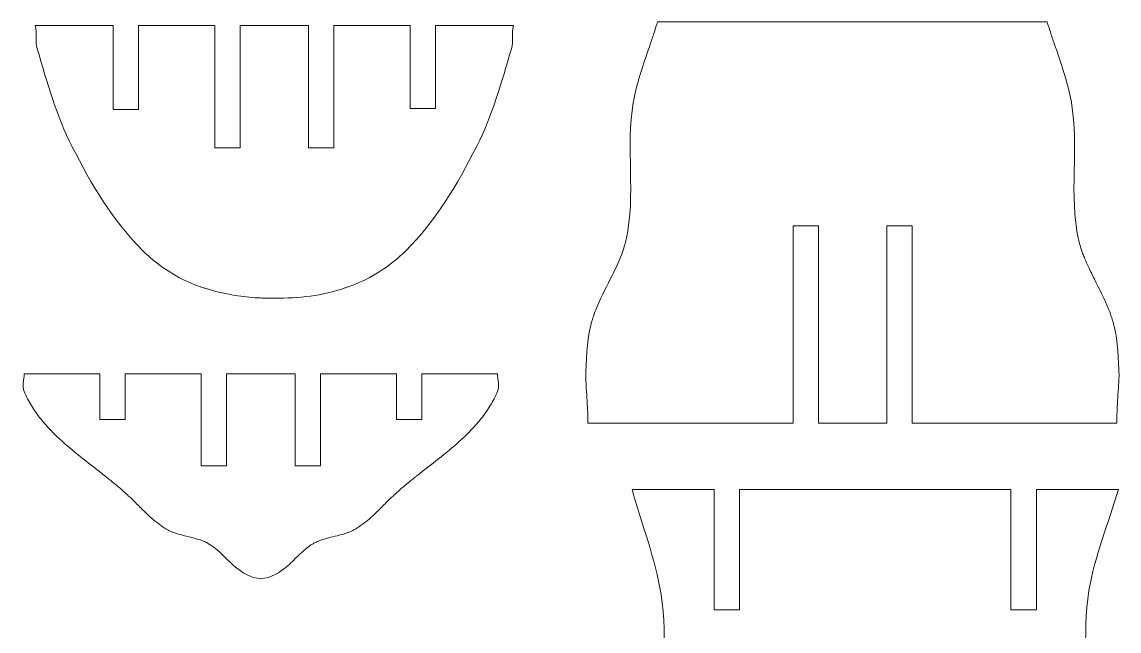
# Model space of a CAD drawing. Header units: centimetres. Extents: x 3.9 to 97.6, y -45.1 to 25.8.
# Drawn here: x 16.76 to 34.05, y -33.42 to -23.83 of the extents above; entities that cross this region are included whole.
import ezdxf

# ---------------------------------------------------------------- set-up
doc = ezdxf.new("R2010")
doc.units = ezdxf.units.CM
doc.header["$MEASUREMENT"] = 0
doc.layers.add('layer 1', color=7, linetype='Continuous')

msp = doc.modelspace()

# ---------------------------------------------------------------- linework, layer by layer
at = {"layer": 'layer 1', "lineweight": 5}
for points, knots in [([(30.39018, -30.15224), (30.39018, -30.15224), (30.39018, -27.04096), (30.39018, -27.04096), (30.39018, -27.04096), (30.39018, -27.04096), (30.78984, -27.04096), (30.78984, -27.04096), (30.78984, -27.04096), (30.78984, -27.04096), (30.78984, -30.15224), (30.78984, -30.15224), (30.78984, -30.15224), (30.78984, -30.15224), (34.01676, -30.15224), (34.01676, -30.15224), (34.01676, -30.15224), (34.01683, -30.12276), (34.0171, -30.09336), (34.01777, -30.06389), (34.01777, -30.06389), (34.01872, -30.02597), (34.02007, -29.98812), (34.0217, -29.95021), (34.0217, -29.95021), (34.02771, -29.81522), (34.03744, -29.68045), (34.04542, -29.54561), (34.04542, -29.54561), (34.04806, -29.50154), (34.05049, -29.45733), (34.05272, -29.41313), (34.05272, -29.41313), (34.04751, -29.13918), (34.03075, -28.8651), (33.9756, -28.62502), (33.9756, -28.62502), (33.9704, -28.60271), (33.96485, -28.58048), (33.9587, -28.55844), (33.9587, -28.55844), (33.95356, -28.53999), (33.94822, -28.52167), (33.94248, -28.50349), (33.94248, -28.50349), (33.92754, -28.45591), (33.91071, -28.409), (33.89233, -28.36256), (33.89233, -28.36256), (33.82697, -28.19744), (33.74417, -28.04002), (33.66421, -27.88159), (33.66421, -27.88159), (33.6317, -27.8167), (33.59939, -27.75168), (33.56863, -27.68591), (33.56863, -27.68591), (33.54958, -27.64475), (33.53112, -27.60325), (33.51382, -27.56134), (33.51382, -27.56134), (33.50341, -27.5362), (33.49347, -27.51079), (33.48381, -27.4853), (33.48381, -27.4853), (33.46907, -27.44583), (33.45549, -27.40602), (33.44325, -27.36567), (33.44325, -27.36567), (33.43778, -27.34742), (33.43257, -27.32903), (33.42771, -27.31058), (33.42771, -27.31058), (33.42277, -27.29213), (33.41831, -27.27361), (33.41405, -27.25495), (33.41405, -27.25495), (33.25826, -26.55971), (33.42385, -25.8008), (33.30178, -25.09887), (33.30178, -25.09887), (33.2934, -25.0517), (33.28421, -25.00458), (33.27367, -24.95788), (33.27367, -24.95788), (33.26454, -24.9176), (33.25481, -24.87751), (33.2444, -24.83764), (33.2444, -24.83764), (33.22169, -24.75064), (33.19601, -24.6644), (33.16883, -24.57869), (33.16883, -24.57869), (33.15241, -24.52739), (33.13565, -24.47622), (33.11848, -24.4252), (33.11848, -24.4252), (33.08962, -24.34023), (33.06042, -24.25534), (33.03122, -24.17045), (33.03122, -24.17045), (33.01034, -24.10941), (32.98958, -24.04831), (32.96944, -23.98694), (32.96944, -23.98694), (32.95234, -23.93482), (32.93592, -23.88244), (32.91997, -23.82986), (32.91997, -23.82986), (32.91997, -23.82986), (26.77724, -23.82986), (26.77724, -23.82986), (26.77724, -23.82986), (26.76136, -23.88244), (26.74487, -23.93482), (26.72777, -23.98694), (26.72777, -23.98694), (26.70763, -24.04831), (26.68694, -24.10941), (26.66599, -24.17045), (26.66599, -24.17045), (26.61942, -24.3063), (26.5719, -24.44182), (26.52844, -24.57869), (26.52844, -24.57869), (26.5012, -24.6644), (26.47559, -24.75064), (26.45288, -24.83764), (26.45288, -24.83764), (26.44247, -24.87751), (26.43273, -24.9176), (26.42361, -24.95788), (26.42361, -24.95788), (26.413, -25.00458), (26.4038, -25.0517), (26.39542, -25.09887), (26.39542, -25.09887), (26.27335, -25.8008), (26.43895, -26.55971), (26.28316, -27.25495), (26.28316, -27.25495), (26.2789, -27.27361), (26.27444, -27.29213), (26.26957, -27.31058), (26.26957, -27.31058), (26.26463, -27.32903), (26.2595, -27.34742), (26.25396, -27.36567), (26.25396, -27.36567), (26.24179, -27.40602), (26.2282, -27.44583), (26.2134, -27.4853), (26.2134, -27.4853), (26.16244, -27.62136), (26.09836, -27.75202), (26.03307, -27.88152), (26.03307, -27.88152), (25.95311, -28.03995), (25.87031, -28.19744), (25.80495, -28.36256), (25.80495, -28.36256), (25.78656, -28.409), (25.76973, -28.45591), (25.75473, -28.50349), (25.75473, -28.50349), (25.74905, -28.52167), (25.74365, -28.53999), (25.73851, -28.55844), (25.73851, -28.55844), (25.73236, -28.58048), (25.72688, -28.60271), (25.72161, -28.62502), (25.72161, -28.62502), (25.66369, -28.87747), (25.65104, -29.1675), (25.64672, -29.45578), (25.64672, -29.45578), (25.64834, -29.48572), (25.65003, -29.51566), (25.65179, -29.54561), (25.65179, -29.54561), (25.65983, -29.68045), (25.6695, -29.81522), (25.67551, -29.95021), (25.67551, -29.95021), (25.67721, -29.98812), (25.67849, -30.02597), (25.67943, -30.06389), (25.67943, -30.06389), (25.68011, -30.09336), (25.68038, -30.12276), (25.68045, -30.15224), (25.68045, -30.15224), (25.68045, -30.15224), (28.91345, -30.15224), (28.91345, -30.15224), (28.91345, -30.15224), (28.91345, -30.15224), (28.91345, -27.04096), (28.91345, -27.04096), (28.91345, -27.04096), (28.91345, -27.04096), (29.31312, -27.04096), (29.31312, -27.04096), (29.31312, -27.04096), (29.31312, -27.04096), (29.31312, -30.15224), (29.31312, -30.15224), (29.31312, -30.15224), (29.31312, -30.15224), (30.39018, -30.15224), (30.39018, -30.15224)], [0, 0, 0, 0, 0.01851852, 0.01851852, 0.01851852, 0.01851852, 0.03703704, 0.03703704, 0.03703704, 0.03703704, 0.05555556, 0.05555556, 0.05555556, 0.05555556, 0.07407407, 0.07407407, 0.07407407, 0.07407407, 0.09259259, 0.09259259, 0.09259259, 0.09259259, 0.11111111, 0.11111111, 0.11111111, 0.11111111, 0.12962963, 0.12962963, 0.12962963, 0.12962963, 0.14814815, 0.14814815, 0.14814815, 0.14814815, 0.16666667, 0.16666667, 0.16666667, 0.16666667, 0.18518519, 0.18518519, 0.18518519, 0.18518519, 0.2037037, 0.2037037, 0.2037037, 0.2037037, 0.22222222, 0.22222222, 0.22222222, 0.22222222, 0.24074074, 0.24074074, 0.24074074, 0.24074074, 0.25925926, 0.25925926, 0.25925926, 0.25925926, 0.27777778, 0.27777778, 0.27777778, 0.27777778, 0.2962963, 0.2962963, 0.2962963, 0.2962963, 0.31481481, 0.31481481, 0.31481481, 0.31481481, 0.33333333, 0.33333333, 0.33333333, 0.33333333, 0.35185185, 0.35185185, 0.35185185, 0.35185185, 0.37037037, 0.37037037, 0.37037037, 0.37037037, 0.38888889, 0.38888889, 0.38888889, 0.38888889, 0.40740741, 0.40740741, 0.40740741, 0.40740741, 0.42592593, 0.42592593, 0.42592593, 0.42592593, 0.44444444, 0.44444444, 0.44444444, 0.44444444, 0.46296296, 0.46296296, 0.46296296, 0.46296296, 0.48148148, 0.48148148, 0.48148148, 0.48148148, 0.5, 0.5, 0.5, 0.5, 0.51851852, 0.51851852, 0.51851852, 0.51851852, 0.53703704, 0.53703704, 0.53703704, 0.53703704, 0.55555556, 0.55555556, 0.55555556, 0.55555556, 0.57407407, 0.57407407, 0.57407407, 0.57407407, 0.59259259, 0.59259259, 0.59259259, 0.59259259, 0.61111111, 0.61111111, 0.61111111, 0.61111111, 0.62962963, 0.62962963, 0.62962963, 0.62962963, 0.64814815, 0.64814815, 0.64814815, 0.64814815, 0.66666667, 0.66666667, 0.66666667, 0.66666667, 0.68518519, 0.68518519, 0.68518519, 0.68518519, 0.7037037, 0.7037037, 0.7037037, 0.7037037, 0.72222222, 0.72222222, 0.72222222, 0.72222222, 0.74074074, 0.74074074, 0.74074074, 0.74074074, 0.75925926, 0.75925926, 0.75925926, 0.75925926, 0.77777778, 0.77777778, 0.77777778, 0.77777778, 0.7962963, 0.7962963, 0.7962963, 0.7962963, 0.81481481, 0.81481481, 0.81481481, 0.81481481, 0.83333333, 0.83333333, 0.83333333, 0.83333333, 0.85185185, 0.85185185, 0.85185185, 0.85185185, 0.87037037, 0.87037037, 0.87037037, 0.87037037, 0.88888889, 0.88888889, 0.88888889, 0.88888889, 0.90740741, 0.90740741, 0.90740741, 0.90740741, 0.92592593, 0.92592593, 0.92592593, 0.92592593, 0.94444444, 0.94444444, 0.94444444, 0.94444444, 0.96296296, 0.96296296, 0.96296296, 0.96296296, 1, 1, 1, 1]), ([(24.44333, -23.88602), (24.44333, -23.88602), (24.50511, -23.88602), (24.50511, -23.88602), (24.50511, -23.88602), (24.47666, -24.00708), (24.51032, -24.13361), (24.47517, -24.25284), (24.47517, -24.25284), (24.32241, -24.77119), (24.16966, -25.31334), (23.92491, -25.79506), (23.92491, -25.79506), (23.62846, -26.3785), (23.2753, -26.97513), (22.80939, -27.43461), (22.80939, -27.43461), (22.58594, -27.65502), (22.30712, -27.84198), (22.01581, -27.95871), (22.01581, -27.95871), (21.97938, -27.97317), (21.94274, -27.98717), (21.9057, -28.00007), (21.9057, -28.00007), (21.89022, -28.00548), (21.87468, -28.01082), (21.85906, -28.01596), (21.85906, -28.01596), (21.85569, -28.01711), (21.85231, -28.01819), (21.84893, -28.01927), (21.84893, -28.01927), (21.50273, -28.1456), (21.11307, -28.18129), (20.74483, -28.18318), (20.74483, -28.18318), (20.73436, -28.18318), (20.72388, -28.18318), (20.7134, -28.18311), (20.7134, -28.18311), (20.65521, -28.18264), (20.59694, -28.18135), (20.53881, -28.17892), (20.53881, -28.17892), (20.50698, -28.17764), (20.47514, -28.17608), (20.44338, -28.17412), (20.44338, -28.17412), (20.44135, -28.17399), (20.43932, -28.17385), (20.43722, -28.17365), (20.43722, -28.17365), (20.31394, -28.16493), (20.19106, -28.15013), (20.06933, -28.12884), (20.06933, -28.12884), (19.93192, -28.10491), (19.79599, -28.07274), (19.66284, -28.0311), (19.66284, -28.0311), (19.64716, -28.02616), (19.63148, -28.0211), (19.61586, -28.01596), (19.61586, -28.01596), (19.60032, -28.01082), (19.58477, -28.00548), (19.56929, -28.00007), (19.56929, -28.00007), (19.53225, -27.98717), (19.49562, -27.97317), (19.45912, -27.95871), (19.45912, -27.95871), (19.16787, -27.84198), (18.88899, -27.65502), (18.6656, -27.43461), (18.6656, -27.43461), (18.19963, -26.97513), (17.84647, -26.3785), (17.55008, -25.79506), (17.55008, -25.79506), (17.30534, -25.31334), (17.15258, -24.77119), (16.99983, -24.25284), (16.99983, -24.25284), (16.96461, -24.13361), (16.99827, -24.00708), (16.96989, -23.88602), (16.96989, -23.88602), (16.96989, -23.88602), (18.19828, -23.88602), (18.19828, -23.88602), (18.19828, -23.88602), (18.19828, -23.88602), (18.19828, -25.20675), (18.19828, -25.20675), (18.19828, -25.20675), (18.19828, -25.20675), (18.59794, -25.20675), (18.59794, -25.20675), (18.59794, -25.20675), (18.59794, -25.20675), (18.59794, -25.19553), (18.59794, -25.19553), (18.59794, -25.19553), (18.59794, -25.19553), (18.59849, -25.19553), (18.59849, -25.19553), (18.59849, -25.19553), (18.59849, -25.19553), (18.59849, -23.88602), (18.59849, -23.88602), (18.59849, -23.88602), (18.59849, -23.88602), (19.7993, -23.88602), (19.7993, -23.88602), (19.7993, -23.88602), (19.7993, -23.88602), (19.7993, -25.81317), (19.7993, -25.81317), (19.7993, -25.81317), (19.7993, -25.81317), (20.1989, -25.81317), (20.1989, -25.81317), (20.1989, -25.81317), (20.1989, -25.81317), (20.1989, -23.88602), (20.1989, -23.88602), (20.1989, -23.88602), (20.1989, -23.88602), (21.27603, -23.88602), (21.27603, -23.88602), (21.27603, -23.88602), (21.27603, -23.88602), (21.27603, -25.81317), (21.27603, -25.81317), (21.27603, -25.81317), (21.27603, -25.81317), (21.67563, -25.81317), (21.67563, -25.81317), (21.67563, -25.81317), (21.67563, -25.81317), (21.67563, -23.88602), (21.67563, -23.88602), (21.67563, -23.88602), (21.67563, -23.88602), (22.87698, -23.88602), (22.87698, -23.88602), (22.87698, -23.88602), (22.87698, -23.88602), (22.87698, -25.19553), (22.87698, -25.19553), (22.87698, -25.19553), (22.87698, -25.19553), (23.27618, -25.19553), (23.27618, -25.19553), (23.27618, -25.19553), (23.27618, -25.19553), (23.27618, -23.88602), (23.27618, -23.88602), (23.27618, -23.88602), (23.27618, -23.88602), (24.44333, -23.88602), (24.44333, -23.88602)], [0, 0, 0, 0, 0.02380952, 0.02380952, 0.02380952, 0.02380952, 0.04761905, 0.04761905, 0.04761905, 0.04761905, 0.07142857, 0.07142857, 0.07142857, 0.07142857, 0.0952381, 0.0952381, 0.0952381, 0.0952381, 0.11904762, 0.11904762, 0.11904762, 0.11904762, 0.14285714, 0.14285714, 0.14285714, 0.14285714, 0.16666667, 0.16666667, 0.16666667, 0.16666667, 0.19047619, 0.19047619, 0.19047619, 0.19047619, 0.21428571, 0.21428571, 0.21428571, 0.21428571, 0.23809524, 0.23809524, 0.23809524, 0.23809524, 0.26190476, 0.26190476, 0.26190476, 0.26190476, 0.28571429, 0.28571429, 0.28571429, 0.28571429, 0.30952381, 0.30952381, 0.30952381, 0.30952381, 0.33333333, 0.33333333, 0.33333333, 0.33333333, 0.35714286, 0.35714286, 0.35714286, 0.35714286, 0.38095238, 0.38095238, 0.38095238, 0.38095238, 0.4047619, 0.4047619, 0.4047619, 0.4047619, 0.42857143, 0.42857143, 0.42857143, 0.42857143, 0.45238095, 0.45238095, 0.45238095, 0.45238095, 0.47619048, 0.47619048, 0.47619048, 0.47619048, 0.5, 0.5, 0.5, 0.5, 0.52380952, 0.52380952, 0.52380952, 0.52380952, 0.54761905, 0.54761905, 0.54761905, 0.54761905, 0.57142857, 0.57142857, 0.57142857, 0.57142857, 0.5952381, 0.5952381, 0.5952381, 0.5952381, 0.61904762, 0.61904762, 0.61904762, 0.61904762, 0.64285714, 0.64285714, 0.64285714, 0.64285714, 0.66666667, 0.66666667, 0.66666667, 0.66666667, 0.69047619, 0.69047619, 0.69047619, 0.69047619, 0.71428571, 0.71428571, 0.71428571, 0.71428571, 0.73809524, 0.73809524, 0.73809524, 0.73809524, 0.76190476, 0.76190476, 0.76190476, 0.76190476, 0.78571429, 0.78571429, 0.78571429, 0.78571429, 0.80952381, 0.80952381, 0.80952381, 0.80952381, 0.83333333, 0.83333333, 0.83333333, 0.83333333, 0.85714286, 0.85714286, 0.85714286, 0.85714286, 0.88095238, 0.88095238, 0.88095238, 0.88095238, 0.9047619, 0.9047619, 0.9047619, 0.9047619, 0.92857143, 0.92857143, 0.92857143, 0.92857143, 0.95238095, 0.95238095, 0.95238095, 0.95238095, 1, 1, 1, 1]), ([(17.42761, -29.37366), (17.42761, -29.37366), (17.9849, -29.37366), (17.9849, -29.37366), (17.9849, -29.37366), (17.9849, -29.37366), (16.79395, -29.37366), (16.79395, -29.37366), (16.79395, -29.37366), (16.79395, -29.4651), (16.75893, -29.56622), (16.79395, -29.65064), (16.79395, -29.65064), (16.81017, -29.68924), (16.8274, -29.72736), (16.84653, -29.7646), (16.84653, -29.7646), (16.86553, -29.80164), (16.88573, -29.83794), (16.90736, -29.87356), (16.90736, -29.87356), (16.95062, -29.9448), (16.99881, -30.01293), (17.05079, -30.07816), (17.05079, -30.07816), (17.15306, -30.20665), (17.26904, -30.32358), (17.39091, -30.43348), (17.39091, -30.43348), (17.60578, -30.62719), (17.83877, -30.79982), (18.06526, -30.97941), (18.06526, -30.97941), (18.07662, -30.9884), (18.0879, -30.99739), (18.09919, -31.00638), (18.09919, -31.00638), (18.11879, -31.02199), (18.1384, -31.03774), (18.15793, -31.05349), (18.15793, -31.05349), (18.18861, -31.07836), (18.2191, -31.10358), (18.24944, -31.12892), (18.24944, -31.12892), (18.28703, -31.16042), (18.32393, -31.19212), (18.36063, -31.22456), (18.36063, -31.22456), (18.38774, -31.24856), (18.41444, -31.27302), (18.441, -31.29769), (18.441, -31.29769), (18.47709, -31.33183), (18.51278, -31.36637), (18.54793, -31.40152), (18.54793, -31.40152), (18.59538, -31.44883), (18.64256, -31.49648), (18.69061, -31.54319), (18.69061, -31.54319), (18.7117, -31.56353), (18.73286, -31.58374), (18.75421, -31.60375), (18.75421, -31.60375), (18.77571, -31.62369), (18.79761, -31.64309), (18.81964, -31.66235), (18.81964, -31.66235), (18.85418, -31.69209), (18.8896, -31.72075), (18.92637, -31.74765), (18.92637, -31.74765), (18.94631, -31.76225), (18.96665, -31.77624), (18.98734, -31.78969), (18.98734, -31.78969), (19.00457, -31.80091), (19.02215, -31.81145), (19.03992, -31.82179), (19.03992, -31.82179), (19.06371, -31.83511), (19.08818, -31.84741), (19.11339, -31.85802), (19.11339, -31.85802), (19.13874, -31.8687), (19.16456, -31.87816), (19.19071, -31.88668), (19.19071, -31.88668), (19.27716, -31.91473), (19.36632, -31.93312), (19.45419, -31.95603), (19.45419, -31.95603), (19.47764, -31.96218), (19.50103, -31.96853), (19.52421, -31.97557), (19.52421, -31.97557), (19.53813, -31.97975), (19.55199, -31.98428), (19.56578, -31.98895), (19.56578, -31.98895), (19.57828, -31.99321), (19.59065, -31.99773), (19.60295, -32.00247), (19.60295, -32.00247), (19.62539, -32.01098), (19.64722, -32.02085), (19.66878, -32.03139), (19.66878, -32.03139), (19.82762, -32.11075), (19.95828, -32.26695), (20.09643, -32.39564), (20.09643, -32.39564), (20.22871, -32.50473), (20.36598, -32.5926), (20.52476, -32.59997), (20.52476, -32.59997), (20.68353, -32.5926), (20.8208, -32.50473), (20.95274, -32.39591), (20.95274, -32.39591), (20.95538, -32.39341), (20.95835, -32.39064), (20.96132, -32.38794), (20.96132, -32.38794), (20.98011, -32.37029), (20.99857, -32.35225), (21.01695, -32.33413), (21.01695, -32.33413), (21.07677, -32.2752), (21.13537, -32.21484), (21.19843, -32.15934), (21.19843, -32.15934), (21.22905, -32.13251), (21.26062, -32.10683), (21.29401, -32.08351), (21.29401, -32.08351), (21.30793, -32.07377), (21.32219, -32.06451), (21.33666, -32.05566), (21.33666, -32.05566), (21.35105, -32.04694), (21.36579, -32.03896), (21.38073, -32.03139), (21.38073, -32.03139), (21.40222, -32.02085), (21.42412, -32.01098), (21.44649, -32.00247), (21.44649, -32.00247), (21.45886, -31.99773), (21.47123, -31.99321), (21.48373, -31.98895), (21.48373, -31.98895), (21.49752, -31.98435), (21.51138, -31.97982), (21.52524, -31.97557), (21.52524, -31.97557), (21.54849, -31.96853), (21.57187, -31.96218), (21.59533, -31.95603), (21.59533, -31.95603), (21.6832, -31.93312), (21.77235, -31.91473), (21.8588, -31.88668), (21.8588, -31.88668), (21.88495, -31.87816), (21.9107, -31.8687), (21.93612, -31.85802), (21.93612, -31.85802), (21.96133, -31.84741), (21.9858, -31.83511), (22.00959, -31.82179), (22.00959, -31.82179), (22.02737, -31.81145), (22.04494, -31.80091), (22.06218, -31.78969), (22.06218, -31.78969), (22.08286, -31.77624), (22.10321, -31.76225), (22.12307, -31.74765), (22.12307, -31.74765), (22.15984, -31.72075), (22.19533, -31.69209), (22.22987, -31.66235), (22.22987, -31.66235), (22.2519, -31.64309), (22.2738, -31.62369), (22.2953, -31.60375), (22.2953, -31.60375), (22.31665, -31.58374), (22.33781, -31.56353), (22.3589, -31.54319), (22.3589, -31.54319), (22.40689, -31.49648), (22.45414, -31.44883), (22.50152, -31.40152), (22.50152, -31.40152), (22.53673, -31.36637), (22.57242, -31.33183), (22.60851, -31.29769), (22.60851, -31.29769), (22.63501, -31.27302), (22.66177, -31.24856), (22.68888, -31.22456), (22.68888, -31.22456), (22.72551, -31.19212), (22.76249, -31.16042), (22.8, -31.12892), (22.8, -31.12892), (22.83034, -31.10358), (22.86083, -31.07843), (22.89151, -31.05356), (22.89151, -31.05356), (22.91105, -31.03781), (22.93058, -31.02206), (22.95019, -31.00645), (22.95019, -31.00645), (22.96154, -30.99746), (22.97283, -30.98847), (22.98412, -30.97948), (22.98412, -30.97948), (23.21068, -30.79982), (23.44373, -30.62719), (23.65861, -30.43348), (23.65861, -30.43348), (23.78047, -30.32358), (23.89639, -30.20665), (23.99872, -30.07816), (23.99872, -30.07816), (24.0507, -30.01293), (24.09882, -29.9448), (24.14215, -29.87356), (24.14215, -29.87356), (24.16378, -29.83794), (24.18399, -29.80164), (24.20298, -29.7646), (24.20298, -29.7646), (24.22211, -29.72736), (24.23934, -29.68924), (24.25557, -29.65064), (24.25557, -29.65064), (24.29051, -29.56622), (24.25557, -29.4651), (24.25557, -29.37366), (24.25557, -29.37366), (24.25557, -29.37366), (23.06306, -29.37366), (23.06306, -29.37366), (23.06306, -29.37366), (23.06306, -29.37366), (23.06306, -30.09235), (23.06306, -30.09235), (23.06306, -30.09235), (23.06306, -30.09235), (22.66461, -30.09235), (22.66461, -30.09235), (22.66461, -30.09235), (22.66461, -30.09235), (22.66461, -29.37366), (22.66461, -29.37366), (22.66461, -29.37366), (22.66461, -29.37366), (21.46332, -29.37366), (21.46332, -29.37366), (21.46332, -29.37366), (21.46332, -29.37366), (21.46332, -30.82233), (21.46332, -30.82233), (21.46332, -30.82233), (21.46332, -30.82233), (21.06366, -30.82233), (21.06366, -30.82233), (21.06366, -30.82233), (21.06366, -30.82233), (21.06366, -29.37366), (21.06366, -29.37366), (21.06366, -29.37366), (21.06366, -29.37366), (19.98586, -29.37366), (19.98586, -29.37366), (19.98586, -29.37366), (19.98586, -29.37366), (19.98586, -30.82233), (19.98586, -30.82233), (19.98586, -30.82233), (19.98586, -30.82233), (19.58619, -30.82233), (19.58619, -30.82233), (19.58619, -30.82233), (19.58619, -30.82233), (19.58619, -29.37366), (19.58619, -29.37366), (19.58619, -29.37366), (19.58619, -29.37366), (18.38612, -29.37366), (18.38612, -29.37366), (18.38612, -29.37366), (18.38612, -29.37366), (18.38612, -30.09235), (18.38612, -30.09235), (18.38612, -30.09235), (18.38612, -30.09235), (17.98638, -30.09235), (17.98638, -30.09235), (17.98638, -30.09235), (17.98638, -30.09235), (17.98638, -29.37366), (17.98638, -29.37366), (17.98638, -29.37366), (17.98638, -29.37366), (17.42761, -29.37366), (17.42761, -29.37366)], [0, 0, 0, 0, 0.01265823, 0.01265823, 0.01265823, 0.01265823, 0.02531646, 0.02531646, 0.02531646, 0.02531646, 0.03797468, 0.03797468, 0.03797468, 0.03797468, 0.05063291, 0.05063291, 0.05063291, 0.05063291, 0.06329114, 0.06329114, 0.06329114, 0.06329114, 0.07594937, 0.07594937, 0.07594937, 0.07594937, 0.08860759, 0.08860759, 0.08860759, 0.08860759, 0.10126582, 0.10126582, 0.10126582, 0.10126582, 0.11392405, 0.11392405, 0.11392405, 0.11392405, 0.12658228, 0.12658228, 0.12658228, 0.12658228, 0.13924051, 0.13924051, 0.13924051, 0.13924051, 0.15189873, 0.15189873, 0.15189873, 0.15189873, 0.16455696, 0.16455696, 0.16455696, 0.16455696, 0.17721519, 0.17721519, 0.17721519, 0.17721519, 0.18987342, 0.18987342, 0.18987342, 0.18987342, 0.20253165, 0.20253165, 0.20253165, 0.20253165, 0.21518987, 0.21518987, 0.21518987, 0.21518987, 0.2278481, 0.2278481, 0.2278481, 0.2278481, 0.24050633, 0.24050633, 0.24050633, 0.24050633, 0.25316456, 0.25316456, 0.25316456, 0.25316456, 0.26582278, 0.26582278, 0.26582278, 0.26582278, 0.27848101, 0.27848101, 0.27848101, 0.27848101, 0.29113924, 0.29113924, 0.29113924, 0.29113924, 0.30379747, 0.30379747, 0.30379747, 0.30379747, 0.3164557, 0.3164557, 0.3164557, 0.3164557, 0.32911392, 0.32911392, 0.32911392, 0.32911392, 0.34177215, 0.34177215, 0.34177215, 0.34177215, 0.35443038, 0.35443038, 0.35443038, 0.35443038, 0.36708861, 0.36708861, 0.36708861, 0.36708861, 0.37974684, 0.37974684, 0.37974684, 0.37974684, 0.39240506, 0.39240506, 0.39240506, 0.39240506, 0.40506329, 0.40506329, 0.40506329, 0.40506329, 0.41772152, 0.41772152, 0.41772152, 0.41772152, 0.43037975, 0.43037975, 0.43037975, 0.43037975, 0.44303797, 0.44303797, 0.44303797, 0.44303797, 0.4556962, 0.4556962, 0.4556962, 0.4556962, 0.46835443, 0.46835443, 0.46835443, 0.46835443, 0.48101266, 0.48101266, 0.48101266, 0.48101266, 0.49367089, 0.49367089, 0.49367089, 0.49367089, 0.50632911, 0.50632911, 0.50632911, 0.50632911, 0.51898734, 0.51898734, 0.51898734, 0.51898734, 0.53164557, 0.53164557, 0.53164557, 0.53164557, 0.5443038, 0.5443038, 0.5443038, 0.5443038, 0.55696203, 0.55696203, 0.55696203, 0.55696203, 0.56962025, 0.56962025, 0.56962025, 0.56962025, 0.58227848, 0.58227848, 0.58227848, 0.58227848, 0.59493671, 0.59493671, 0.59493671, 0.59493671, 0.60759494, 0.60759494, 0.60759494, 0.60759494, 0.62025316, 0.62025316, 0.62025316, 0.62025316, 0.63291139, 0.63291139, 0.63291139, 0.63291139, 0.64556962, 0.64556962, 0.64556962, 0.64556962, 0.65822785, 0.65822785, 0.65822785, 0.65822785, 0.67088608, 0.67088608, 0.67088608, 0.67088608, 0.6835443, 0.6835443, 0.6835443, 0.6835443, 0.69620253, 0.69620253, 0.69620253, 0.69620253, 0.70886076, 0.70886076, 0.70886076, 0.70886076, 0.72151899, 0.72151899, 0.72151899, 0.72151899, 0.73417722, 0.73417722, 0.73417722, 0.73417722, 0.74683544, 0.74683544, 0.74683544, 0.74683544, 0.75949367, 0.75949367, 0.75949367, 0.75949367, 0.7721519, 0.7721519, 0.7721519, 0.7721519, 0.78481013, 0.78481013, 0.78481013, 0.78481013, 0.79746835, 0.79746835, 0.79746835, 0.79746835, 0.81012658, 0.81012658, 0.81012658, 0.81012658, 0.82278481, 0.82278481, 0.82278481, 0.82278481, 0.83544304, 0.83544304, 0.83544304, 0.83544304, 0.84810127, 0.84810127, 0.84810127, 0.84810127, 0.86075949, 0.86075949, 0.86075949, 0.86075949, 0.87341772, 0.87341772, 0.87341772, 0.87341772, 0.88607595, 0.88607595, 0.88607595, 0.88607595, 0.89873418, 0.89873418, 0.89873418, 0.89873418, 0.91139241, 0.91139241, 0.91139241, 0.91139241, 0.92405063, 0.92405063, 0.92405063, 0.92405063, 0.93670886, 0.93670886, 0.93670886, 0.93670886, 0.94936709, 0.94936709, 0.94936709, 0.94936709, 0.96202532, 0.96202532, 0.96202532, 0.96202532, 0.97468354, 0.97468354, 0.97468354, 0.97468354, 1, 1, 1, 1]), ([(30.74861, -37.54147), (30.74861, -37.54147), (30.74861, -34.47135), (30.74861, -34.47135), (30.74861, -34.47135), (30.74861, -34.47135), (31.14827, -34.47135), (31.14827, -34.47135), (31.14827, -34.47135), (31.14827, -34.47135), (31.14827, -37.54147), (31.14827, -37.54147), (31.14827, -37.54147), (31.14827, -37.54147), (32.97985, -37.54147), (32.97985, -37.54147), (32.97985, -37.54147), (33.05893, -37.10665), (33.08191, -36.65603), (33.17451, -36.22385), (33.17451, -36.22385), (33.26515, -35.80087), (33.42777, -35.37944), (33.48894, -34.95118), (33.48894, -34.95118), (33.58999, -34.24371), (33.46326, -33.49277), (33.57877, -32.78753), (33.57877, -32.78753), (33.66738, -32.24667), (33.88976, -31.71913), (34.04299, -31.19293), (34.04299, -31.19293), (34.04299, -31.19293), (32.74876, -31.19293), (32.74876, -31.19293), (32.74876, -31.19293), (32.74876, -31.19293), (32.74876, -33.09007), (32.74876, -33.09007), (32.74876, -33.09007), (32.74876, -33.09007), (32.34909, -33.09007), (32.34909, -33.09007), (32.34909, -33.09007), (32.34909, -33.09007), (32.34909, -31.19293), (32.34909, -31.19293), (32.34909, -31.19293), (32.34909, -31.19293), (28.0706, -31.19293), (28.0706, -31.19293), (28.0706, -31.19293), (28.0706, -31.19293), (28.0706, -33.09007), (28.0706, -33.09007), (28.0706, -33.09007), (28.0706, -33.09007), (27.67093, -33.09007), (27.67093, -33.09007), (27.67093, -33.09007), (27.67093, -33.09007), (27.67093, -31.19293), (27.67093, -31.19293), (27.67093, -31.19293), (27.67093, -31.19293), (26.3767, -31.19293), (26.3767, -31.19293), (26.3767, -31.19293), (26.52743, -31.73893), (26.74487, -32.28797), (26.83341, -32.84742), (26.83341, -32.84742), (26.94588, -33.5582), (26.82158, -34.31468), (26.93074, -35.02601), (26.93074, -35.02601), (26.99198, -35.42526), (27.1596, -35.81418), (27.24517, -36.20891), (27.24517, -36.20891), (27.3396, -36.64474), (27.39563, -37.10172), (27.46978, -37.54147), (27.46978, -37.54147), (27.46978, -37.54147), (29.27182, -37.54147), (29.27182, -37.54147), (29.27182, -37.54147), (29.27182, -37.54147), (29.27182, -34.47135), (29.27182, -34.47135), (29.27182, -34.47135), (29.27182, -34.47135), (29.67155, -34.47135), (29.67155, -34.47135), (29.67155, -34.47135), (29.67155, -34.47135), (29.67155, -37.54147), (29.67155, -37.54147), (29.67155, -37.54147), (29.67155, -37.54147), (30.74861, -37.54147), (30.74861, -37.54147)], [0, 0, 0, 0, 0.03703704, 0.03703704, 0.03703704, 0.03703704, 0.07407407, 0.07407407, 0.07407407, 0.07407407, 0.11111111, 0.11111111, 0.11111111, 0.11111111, 0.14814815, 0.14814815, 0.14814815, 0.14814815, 0.18518519, 0.18518519, 0.18518519, 0.18518519, 0.22222222, 0.22222222, 0.22222222, 0.22222222, 0.25925926, 0.25925926, 0.25925926, 0.25925926, 0.2962963, 0.2962963, 0.2962963, 0.2962963, 0.33333333, 0.33333333, 0.33333333, 0.33333333, 0.37037037, 0.37037037, 0.37037037, 0.37037037, 0.40740741, 0.40740741, 0.40740741, 0.40740741, 0.44444444, 0.44444444, 0.44444444, 0.44444444, 0.48148148, 0.48148148, 0.48148148, 0.48148148, 0.51851852, 0.51851852, 0.51851852, 0.51851852, 0.55555556, 0.55555556, 0.55555556, 0.55555556, 0.59259259, 0.59259259, 0.59259259, 0.59259259, 0.62962963, 0.62962963, 0.62962963, 0.62962963, 0.66666667, 0.66666667, 0.66666667, 0.66666667, 0.7037037, 0.7037037, 0.7037037, 0.7037037, 0.74074074, 0.74074074, 0.74074074, 0.74074074, 0.77777778, 0.77777778, 0.77777778, 0.77777778, 0.81481481, 0.81481481, 0.81481481, 0.81481481, 0.85185185, 0.85185185, 0.85185185, 0.85185185, 0.88888889, 0.88888889, 0.88888889, 0.88888889, 0.92592593, 0.92592593, 0.92592593, 0.92592593, 1, 1, 1, 1])]:
    msp.add_open_spline(points, degree=3, knots=knots, dxfattribs=at)

doc.saveas('drawing.dxf')
